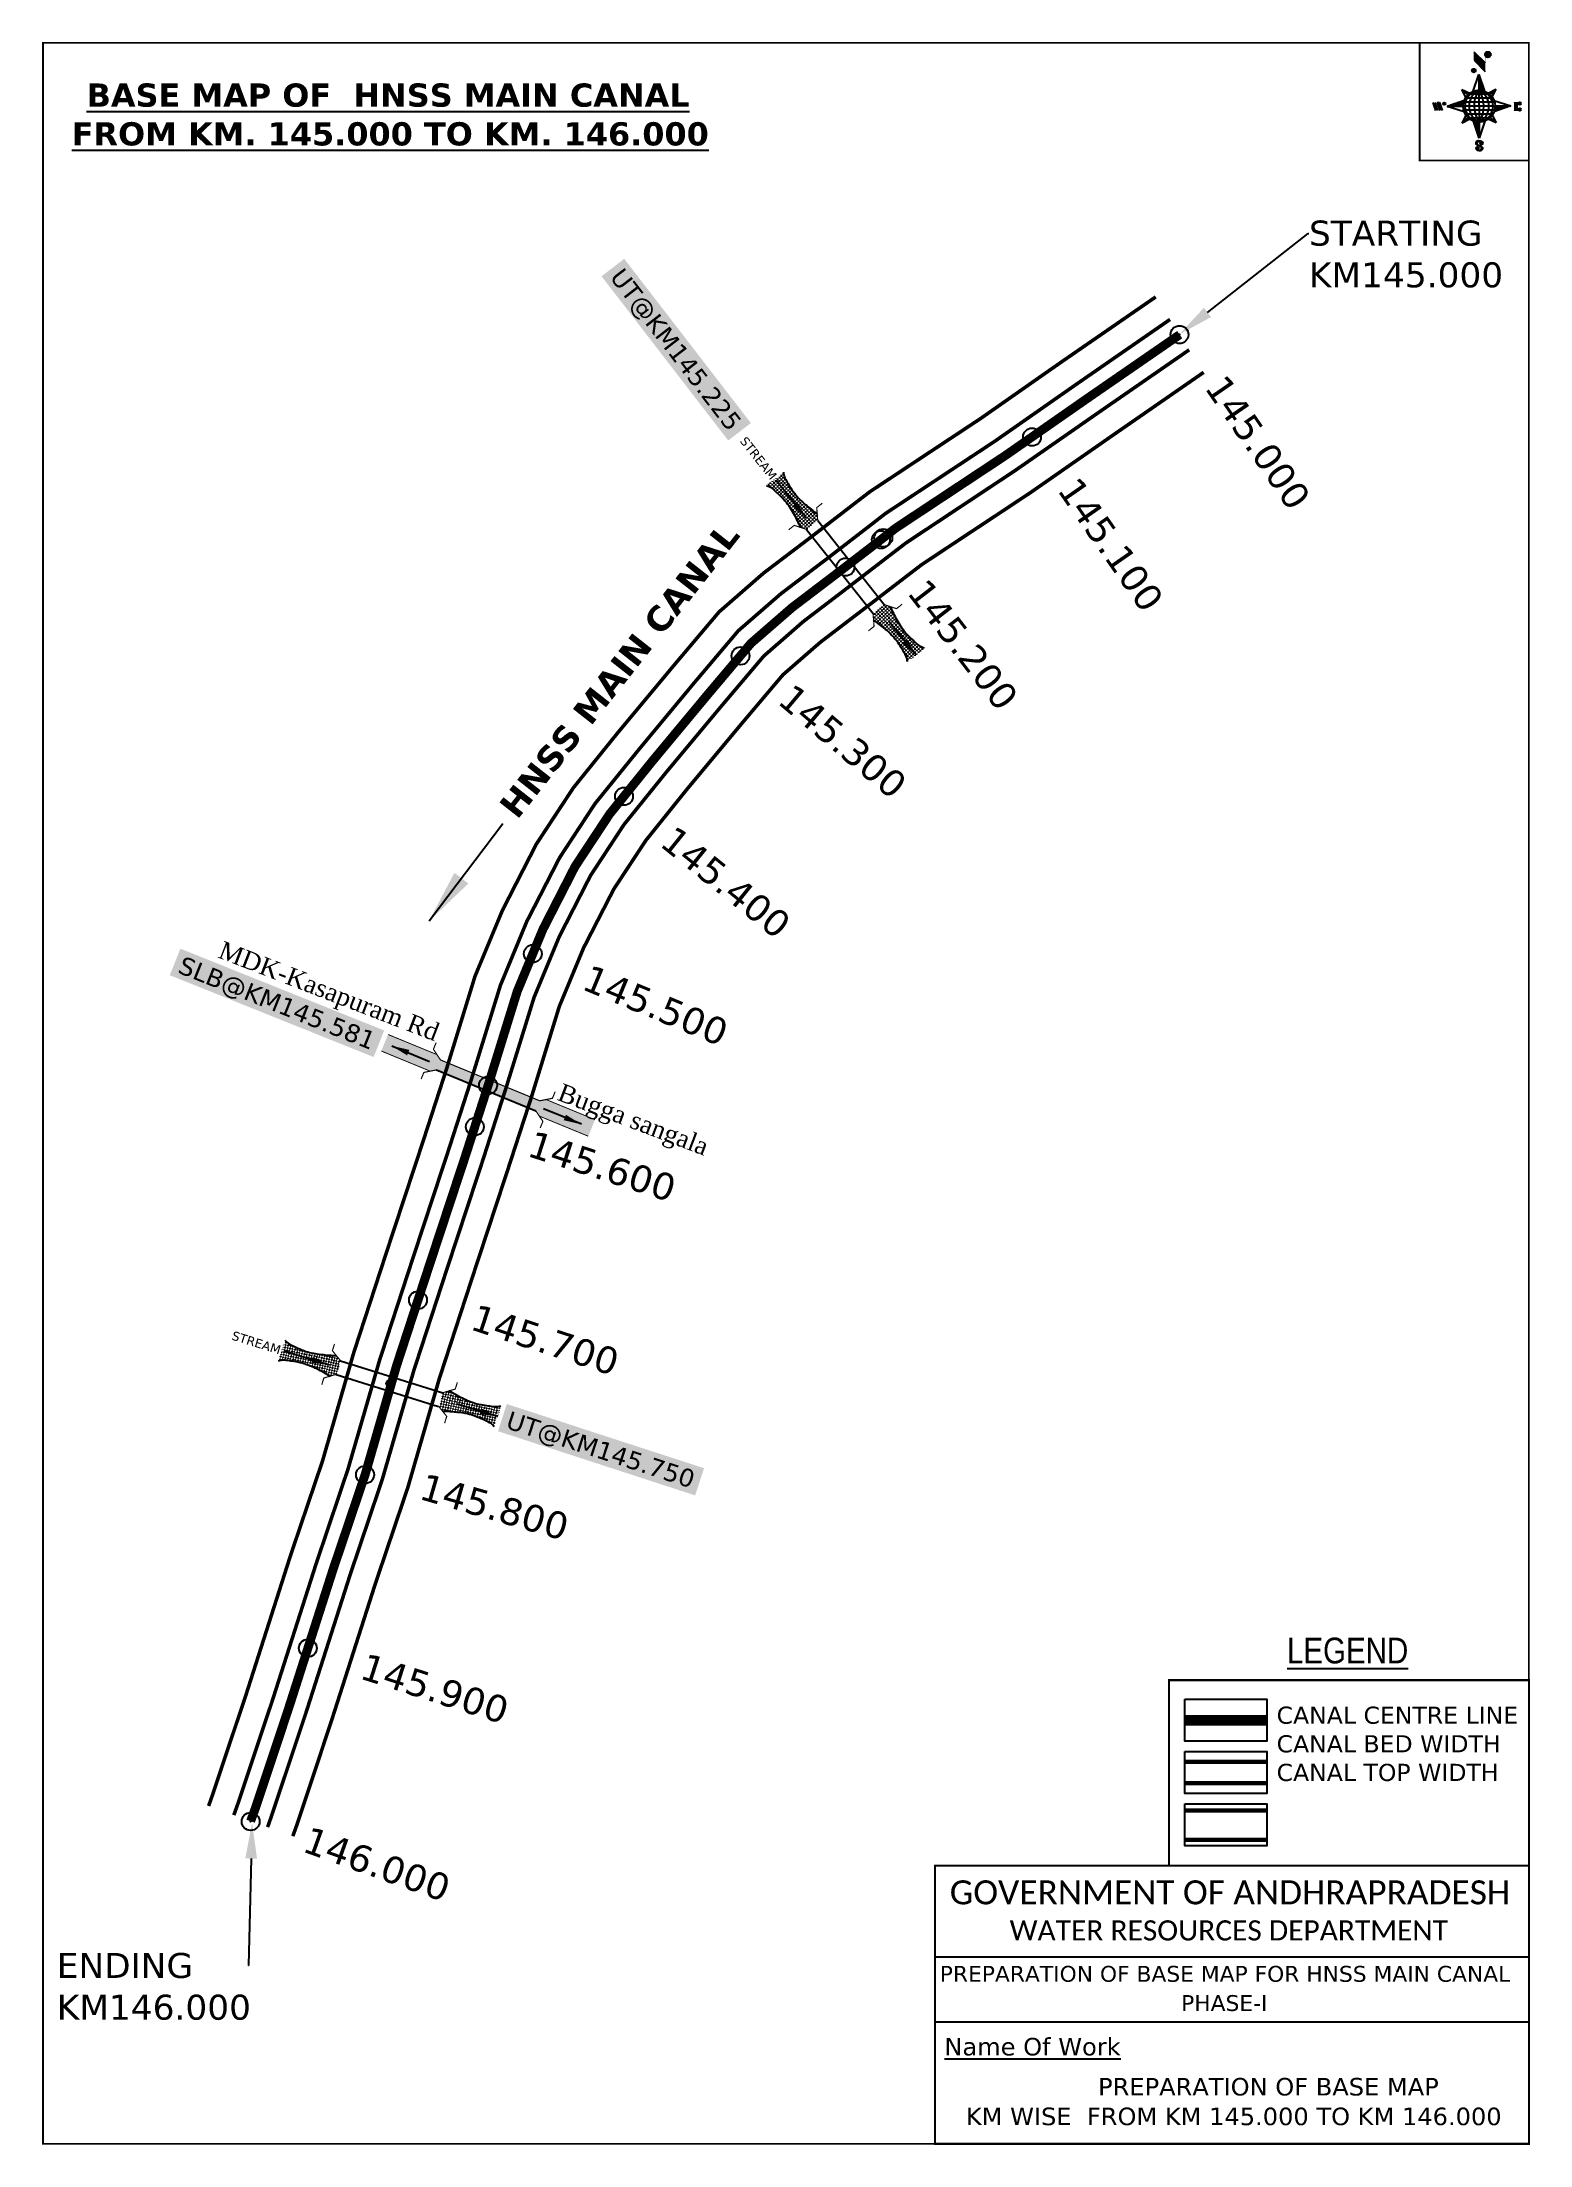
# Model space of a CAD drawing. Header units: inches. Extents: x 758829 to 759661, y 1682538 to 1683714.
import ezdxf
from ezdxf import colors
from ezdxf.entities.mleader import LeaderData, LeaderLine
from ezdxf.enums import TextEntityAlignment as Align
from ezdxf.math import Vec2, Vec3

# ---------------------------------------------------------------- set-up
doc = ezdxf.new("R2010")
doc.units = ezdxf.units.IN
doc.header["$MEASUREMENT"] = 0
doc.header["$PDMODE"] = 32
doc.header["$PDSIZE"] = 10
doc.linetypes.add('ACAD_ISO02W100', pattern=[15, 12, -3])
doc.linetypes.add('HIDDEN2', pattern=[0.1875, 0.125, -0.0625])
for name, color, linetype in [('AQUADUCT', 1, 'Continuous'), ('bord', 1, 'Continuous'), ('CANAL1', 1, 'Continuous'), ('CSMark', 72, 'Continuous'), ('DCBMS', 232, 'Continuous'), ('PAGE', 7, 'Continuous'), ('STRUCTURE', 5, 'Continuous'), ('TEXT', 7, 'Continuous')]:
    doc.layers.add(name, color=color, linetype=linetype)
doc.styles.add('ARIALN', font='ARIALN_1.TTF')
doc.styles.get("Standard").update_dxf_attribs({"font": 'verdana_0.ttf'})
doc.styles.add('style1', font='romantic_0.ttf')
doc.dimstyles.get("Standard").update_dxf_attribs({"dimtxt": 0.18, "dimasz": 0.18, "dimexe": 0.18, "dimexo": 0.0625, "dimgap": 0.09, "dimtad": 0, "dimtih": 1, "dimtoh": 1, "dimdec": 4, "dimzin": 0, "dimdsep": 46, "dimtxsty": 'Standard', "dimcen": 0.09, "dimadec": 0, "dimazin": 0, "dimtfac": 1, "dimtdec": 4, "dimtofl": 0, "dimtmove": 0, "dimatfit": 3, "dimfxl": 0, "dimtolj": 1, "dimtzin": 0, "dimarcsym": 0})
pattern_1 = [(267.297113149, (-8720374.938, 50637915.138), (10.5367255337, -0.497431438), [])]
pattern_2 = [(357.297113149, (-8720374.938, 50637915.138), (0.497431438, 10.5367255337), [])]

# ---------------------------------------------------------------- blocks, each defined once
blk = doc.blocks.new('*X16')
at = {"color": 0, "linetype": 'Continuous'}
for p, q in [((6321.6, 240.5), (6322.3, 241.2)), ((6321.6, 240.3), (6322.3, 241)), ((6321.6, 240.1), (6322.3, 240.8)), ((6321.6, 239.9), (6322.4, 240.7)), ((6321.6, 239.8), (6322.4, 240.6)), ((6321.6, 239.6), (6322.5, 240.5)), ((6321.6, 239.4), (6322.5, 240.3)), ((6321.6, 239.2), (6322.6, 240.2)), ((6321.7, 239.1), (6322.6, 240.1)), ((6321.8, 240.8), (6322.4, 241.4)), ((6321.8, 239), (6322.7, 240)), ((6321.8, 239), (6322.8, 239.9)), ((6321.9, 238.9), (6322.9, 239.8)), ((6322, 238.8), (6323, 239.7)), ((6322.1, 241.3), (6322.4, 241.6)), ((6322.1, 238.7), (6323.1, 239.6)), ((6322.2, 238.6), (6323.1, 239.6)), ((6322.3, 238.5), (6323.2, 239.5)), ((6322.4, 238.5), (6323.3, 239.4)), ((6322.5, 238.4), (6323.4, 239.3)), ((6322.7, 238.4), (6323.6, 239.3)), ((6322.8, 238.3), (6323.7, 239.2)), ((6322.9, 238.3), (6323.8, 239.1)), ((6323.1, 238.2), (6323.9, 239.1)), ((6323.2, 238.2), (6324, 239)), ((6323.3, 238.2), (6324.2, 239)), ((6323.5, 238.1), (6324.3, 238.9)), ((6323.7, 238.1), (6324.4, 238.9)), ((6323.8, 238.1), (6324.6, 238.8)), ((6324.1, 238.2), (6324.7, 238.8)), ((6324.3, 238.3), (6324.9, 238.8)), ((6324.6, 238.3), (6325.1, 238.8)), ((6324.8, 238.4), (6325.2, 238.8)), ((6325.1, 238.5), (6325.4, 238.8)), ((6325.4, 238.6), (6325.6, 238.8))]:
    blk.add_line(p, q, dxfattribs=at)
blk = doc.blocks.new('*X15')
at = {"color": 0, "linetype": 'Continuous'}
for p, q in [((6324.4, 240.3), (6324.5, 240.4)), ((6324.6, 240.3), (6324.8, 240.5)), ((6324.7, 240.2), (6325, 240.5)), ((6324.8, 240.2), (6325.2, 240.6)), ((6325, 240.1), (6325.5, 240.6)), ((6325.1, 240.1), (6325.6, 240.6)), ((6325.2, 240), (6325.8, 240.6)), ((6325.3, 240), (6326, 240.6)), ((6325.4, 239.9), (6326.1, 240.6)), ((6325.5, 239.8), (6326.2, 240.5)), ((6325.6, 239.8), (6326.3, 240.5)), ((6325.7, 239.7), (6326.5, 240.4)), ((6325.9, 239.6), (6326.6, 240.3)), ((6326, 239.5), (6326.7, 240.3)), ((6326, 239.4), (6326.8, 240.2)), ((6326.1, 239.3), (6327, 240.2)), ((6326.2, 239.3), (6327.1, 240.1)), ((6326.3, 239.2), (6327.1, 240)), ((6326.4, 239.1), (6327.2, 239.9)), ((6326.5, 239), (6327.3, 239.8)), ((6326.5, 238.9), (6327.4, 239.7)), ((6326.6, 238.8), (6327.5, 239.6)), ((6326.7, 238.7), (6327.5, 239.5)), ((6326.8, 238.6), (6327.6, 239.4)), ((6326.8, 238.5), (6327.7, 239.3)), ((6326.8, 236.5), (6327.4, 237)), ((6326.9, 238.3), (6327.8, 239.2)), ((6326.9, 238.2), (6327.9, 239.1)), ((6326.9, 236.8), (6327.6, 237.4)), ((6327, 238.1), (6327.8, 239)), ((6327, 237.9), (6327.8, 238.8)), ((6327, 237.8), (6327.8, 238.6)), ((6327, 237.6), (6327.8, 238.4)), ((6327, 237.4), (6327.8, 238.2)), ((6327, 237.3), (6327.8, 238)), ((6327, 237.1), (6327.8, 237.9))]:
    blk.add_line(p, q, dxfattribs=at)
blk = doc.blocks.new('H')
at = {"layer": 'bord', "extrusion": (0.000427885, 0.004792, 0.999988)}
h = blk.add_hatch(dxfattribs=at)
h.set_pattern_fill('LINE', color=8, scale=84.387686, angle=-2.7029, style=0)
h.set_pattern_definition(pattern_2)
h.paths.add_polyline_path([(-492, 786, -0.090992), (-448, 775), (-486, 912)])
h = blk.add_hatch(dxfattribs=at)
h.set_pattern_fill('LINE', color=8, scale=84.387686, angle=-92.7029, style=0)
h.set_pattern_definition(pattern_1)
h.paths.add_polyline_path([(-625, 665, -0.090992), (-615, 710), (-751, 671)])
h = blk.add_hatch(dxfattribs=at)
h.set_pattern_fill('LINE', color=8, scale=84.387686, angle=-2.7029, style=0)
h.set_pattern_definition(pattern_2)
h.paths.add_polyline_path([(-504, 533, -0.090992), (-549, 543), (-510, 406)])
h = blk.add_hatch(dxfattribs=at)
h.set_pattern_fill('LINE', color=8, scale=84.387686, angle=-92.7029, style=0)
h.set_pattern_definition(pattern_1)
h.paths.add_polyline_path([(-246, 647), (-372, 653, -0.090992), (-382, 609)])
for p, q in [((-519, 1020, -1217), (-435, 927, -1216)), ((-516, 1087, -1217), (-432, 994, -1217)), ((-538, 774, -1216), (-487, 906, -1216)), ((-487, 906, -1216), (-493, 780, -1216)), ((-487, 906, -1216), (-448, 769, -1216)), ((-865, 701, -1215), (-847, 638, -1215)), ((-847, 700, -1215), (-829, 637, -1215)), ((-829, 699, -1215), (-811, 636, -1215)), ((-829, 699, -1215), (-811, 698, -1215)), ((-811, 698, -1215), (-794, 635, -1215)), ((-752, 665, -1215), (-615, 704, -1215)), ((-627, 794, -1216), (-567, 760, -1216)), ((-627, 794, -1216), (-584, 747, -1215)), ((-599, 731, -1215), (-627, 794, -1216)), ((-421, 753, -1216), (-359, 781, -1216)), ((-359, 781, -1216), (-405, 739, -1216)), ((-359, 781, -1216), (-392, 721, -1215)), ((-379, 693, -1215), (-246, 641, -1215)), ((-213, 669, -1215), (-217, 601, -1215)), ((-752, 665, -1215), (-625, 659, -1215)), ((-619, 614, -1215), (-752, 665, -1215)), ((-639, 526, -1214), (-606, 585, -1215)), ((-639, 526, -1214), (-593, 568, -1215)), ((-577, 553, -1215), (-639, 526, -1214)), ((-511, 400, -1214), (-549, 537, -1214)), ((-460, 533, -1215), (-511, 400, -1214)), ((-505, 527, -1214), (-511, 400, -1214)), ((-371, 513, -1214), (-431, 546, -1215)), ((-371, 513, -1214), (-414, 560, -1215)), ((-399, 576, -1215), (-371, 513, -1214)), ((-246, 641, -1215), (-383, 603, -1215)), ((-373, 647, -1215), (-246, 641, -1215)), ((-197, 600, -1215), (-194, 668, -1215))]:
    blk.add_line(p, q, dxfattribs=at)
at = {"layer": 'bord', "color": 8, "linetype": 'ByBlock', "extrusion": (0.000427885, 0.004792, 0.999988)}
for p, q in [((-375, 679, -1215), (-620, 691, -1215)), ((-386, 711, -1215), (-605, 722, -1215)), ((-411, 744, -1216), (-578, 752, -1216)), ((-493, 780, -1216), (-505, 527, -1214)), ((-373, 647, -1215), (-625, 659, -1215)), ((-378, 616, -1215), (-623, 628, -1215)), ((-392, 585, -1215), (-611, 595, -1215)), ((-420, 555, -1215), (-587, 562, -1215))]:
    blk.add_line(p, q, dxfattribs=at)
at = {"layer": 'bord', "extrusion": (0.000427885, 0.004792, 0.999988), "elevation": -1212}
for points, const_width in [([(-522, 960), (-516, 1093)], 1.61), ([(-434, 933), (-428, 1066)], 1.61), ([(-870, 707), (-846, 706)], 0.642), ([(-829, 643), (-821, 678)], 0.642), ([(-793, 641), (-782, 694)], 0.642), ([(-223, 676), (-174, 673)], 0.706), ([(-829, 643), (-855, 644)], 0.642), ([(-811, 642), (-784, 641)], 0.642), ([(-177, 605), (-226, 607)], 0.706), ([(-195, 645), (-185, 644)], 0.706)]:
    blk.add_lwpolyline(points, dxfattribs=dict(at, const_width=const_width))
for points, const_width in [([(-414, 1073, 1), (-398, 1058, 1)], 22.3), ([(-530, 950, 1), (-520, 939, 1)], 14.8), ([(-776, 697, 1), (-769, 690, 1)], 8.9), ([(-180, 618, 1), (-173, 611, 1)], 9.79), ([(-178, 667, 1), (-171, 660, 1)], 9.79), ([(-490, 362, 1), (-498, 369, 1)], 11.1), ([(-525, 322, 1), (-533, 329, 1)], 11.1)]:
    blk.add_lwpolyline(points, format="xyb", close=True, dxfattribs=dict(at, const_width=const_width))
for points in [[(-537, 317), (-531, 310), (-520, 307), (-505, 307), (-494, 310), (-486, 318), (-487, 326), (-491, 333), (-494, 336), (-503, 341), (-522, 347), (-530, 352), (-534, 355), (-537, 363), (-537, 373), (-530, 381), (-520, 384), (-504, 384), (-493, 380), (-487, 373)], [(-522, 348), (-526, 354), (-528, 361), (-528, 371), (-526, 375), (-521, 381), (-515, 384)], [(-505, 307), (-499, 312), (-497, 319), (-497, 327), (-501, 335), (-509, 343)]]:
    blk.add_lwpolyline(points, dxfattribs=at)
at = {"layer": 'bord', "extrusion": (0.000427885, 0.004792, 0.999988)}
for centre, radius in [((-406, 1065, -1212), 22.3), ((-525, 944, -1212), 14.8), ((-773, 694, -1212), 8.9), ((-498, 659, -1212), 127), ((-177, 615, -1212), 9.79), ((-174, 663, -1212), 9.79), ((-494, 365, -1212), 11.1), ((-529, 325, -1212), 11.1)]:
    blk.add_circle(centre, radius, dxfattribs=at)
at = {"layer": 'bord', "color": 8, "linetype": 'ByBlock', "extrusion": (0.000427885, 0.004792, 0.999988)}
for centre, radius, start, end in [((-482, 658, -1212), 128, 94.9254, 259.6691), ((-437, 656, -1212), 141, 113.2864, 241.308), ((-316, 651, -1212), 222, 142.5892, 212.0053), ((-560, 662, -1212), 141, 293.2864, 61.308), ((-681, 668, -1212), 222, 322.5892, 32.0053), ((-515, 660, -1212), 128, 274.9254, 79.6691)]:
    blk.add_arc(centre, radius, start, end, dxfattribs=at)
at = {"layer": 'bord', "extrusion": (0.000427885, 0.004792, 0.999988)}
for points in [[(-516, 1093, -1212), (-431, 1000, -1212), (-519, 1026, -1212), (-434, 933, -1212)], [(-864, 707, -1212), (-846, 706, -1212), (-846, 644, -1212), (-829, 643, -1212)], [(-829, 705, -1212), (-811, 704, -1212), (-811, 642, -1212), (-793, 641, -1212)], [(-193, 674, -1212), (-197, 606, -1212), (-213, 675, -1212), (-216, 607, -1212)]]:
    blk.add_solid(points, dxfattribs=at)
at = {"layer": 'bord', "extrusion": (0.000427885, 0.004792, 0.999988), "xscale": 7.977342409717546, "yscale": 7.977342408231451, "zscale": 7.977342408476333, "rotation": 138.0840426661453}
for name, p in [('*X15', (38301, -31929, -1212)), ('*X16', (38314, -31951, -1212))]:
    blk.add_blockref(name, p, dxfattribs=at)
blk = doc.blocks.new('SLB')
at = {"layer": 'STRUCTURE'}
h = blk.add_hatch(dxfattribs=at)
h.set_pattern_fill('DOTS', color=6, scale=20, angle=320.3722, style=0)
h.set_pattern_definition([(320.372247934, (-159.4327, -72.9564), (1.2786241598, 0.5641323054), [0, -1.25])])
h.paths.add_polyline_path([(769699.5, 1706871.1), (769699.5, 1706861.1), (769729.1, 1706861.1), (769732.1, 1706863.1), (769792.1, 1706863.1), (769795.1, 1706861.1), (769824.7, 1706861.1), (769824.7, 1706871.1), (769795.1, 1706871.1), (769792.1, 1706869.1), (769732.1, 1706869.1), (769729.1, 1706871.1)])
at = {"layer": 'STRUCTURE', "color": 6, "linetype": 'ACAD_ISO02W100', "ltscale": 0.5, "const_width": 0.5}
for points in [[(769699.5, 1706871.1), (769729.1, 1706871.1)], [(769795.1, 1706871.1), (769824.7, 1706871.1)], [(769699.5, 1706861.1), (769729.1, 1706861.1)], [(769795.1, 1706861.1), (769824.7, 1706861.1)]]:
    blk.add_lwpolyline(points, dxfattribs=at)
at = {"layer": 'STRUCTURE', "color": 6, "const_width": 0.628}
for points in [[(769726.1, 1706877.1), (769726.1, 1706873.1), (769732.1, 1706869.1), (769792.1, 1706869.1), (769798.1, 1706873.1), (769798.1, 1706877.1)], [(769726.1, 1706855.1), (769726.1, 1706859.1), (769732.1, 1706863.1), (769792.1, 1706863.1), (769798.1, 1706859.1), (769798.1, 1706855.1)]]:
    blk.add_lwpolyline(points, dxfattribs=at)
at = {"layer": 'STRUCTURE', "color": 6}
blk.add_lwpolyline([(769732.1, 1706863.1), (769792.1, 1706863.1)], dxfattribs=at)
blk.add_lwpolyline([(769732.1, 1706863.1), (769792.1, 1706863.1)], dxfattribs=at)
at = {"layer": 'STRUCTURE', "color": 0}
blk.add_circle((769762.1, 1706866.1), 1.24, dxfattribs=at)
for points in [[(769703.8, 1706866), (769726.7, 1706866)], [(769818.6, 1706865.8), (769795.7, 1706865.8)]]:
    blk.add_leader(points, dimstyle='Standard', override={"dimasz": 10, "dimgap": 0.09, "dimtad": 0}, dxfattribs=at)
blk = doc.blocks.new('UT')
at = {"layer": 'STRUCTURE'}
h = blk.add_hatch(dxfattribs=at)
h.set_pattern_fill('DASH', color=150, scale=8, angle=-39.6278, style=0)
h.set_pattern_definition([(320.372247933, (-4370.464, -6260.8811), (1.40800153113, 0.132407282), [1, -1])])
h.paths.add_polyline_path([(765163, 1700681.9), (765165.6, 1700680.6), (765167.2, 1700680.3), (765169.1, 1700680), (765172.4, 1700679.6), (765176.4, 1700679.3), (765179.5, 1700679.5), (765183.1, 1700679.9), (765187.7, 1700680.9), (765188.9, 1700681.2), (765193.1, 1700682.2), (765196.1, 1700680.2), (765196.1, 1700672.2), (765193.1, 1700670.2), (765190.5, 1700670.8), (765188.1, 1700671.3), (765185.5, 1700671.8), (765183.6, 1700672.1), (765181, 1700672.5), (765180.3, 1700672.5), (765178.5, 1700672.6), (765176.7, 1700672.6), (765174.6, 1700672.5), (765172.5, 1700672.3), (765170.4, 1700672), (765168.5, 1700671.7), (765166.1, 1700671.2), (765165, 1700670.8), (765163, 1700669.7)])
h.paths.add_polyline_path([(765259.1, 1700682.2), (765256.1, 1700680.2), (765256.1, 1700672.2), (765259.1, 1700670.2), (765261.9, 1700671), (765264.4, 1700671.6), (765266.4, 1700672), (765269.1, 1700672.5), (765272.7, 1700673), (765276.1, 1700673.1), (765278.6, 1700672.9), (765281.2, 1700672.7), (765283.9, 1700672.3), (765286.4, 1700671.9), (765288, 1700671.3), (765289.2, 1700670.6), (765289.1, 1700682.7), (765287.6, 1700681.8), (765285.7, 1700681.2), (765283, 1700680.7), (765281.2, 1700680.4), (765276.7, 1700679.9), (765272.7, 1700679.9), (765268.7, 1700680.3), (765264.8, 1700681), (765261.2, 1700681.7)])
at = {"layer": 'STRUCTURE', "color": 150, "const_width": 0.628}
for points in [[(765190.1, 1700688.2), (765190.1, 1700684.2), (765196.1, 1700680.2), (765256.1, 1700680.2), (765262.1, 1700684.2), (765262.1, 1700688.2)], [(765190.1, 1700664.2), (765190.1, 1700668.2), (765196.1, 1700672.2), (765256.1, 1700672.2), (765262.1, 1700668.2), (765262.1, 1700664.2)]]:
    blk.add_lwpolyline(points, dxfattribs=at)
at = {"layer": 'STRUCTURE', "color": 150}
for points in [[(765196.1, 1700680.2), (765256.1, 1700680.2)], [(765196.1, 1700672.2), (765256.1, 1700672.2)], [(765196.1, 1700672.2), (765256.1, 1700672.2)]]:
    blk.add_lwpolyline(points, dxfattribs=at)
at = {"layer": 'STRUCTURE', "color": 0}
blk.add_circle((765226.1, 1700676.2), 1.89, dxfattribs=at)
at = {"layer": 'STRUCTURE', "color": 150}
for points in [[(765163, 1700681.9), (765164.4, 1700681.1), (765167.9, 1700680.2), (765171.2, 1700679.8), (765176.1, 1700679.4), (765184.7, 1700680.3), (765193.1, 1700682.2)], [(765289.1, 1700682.7), (765287.8, 1700681.9), (765284.3, 1700680.9), (765280.9, 1700680.4), (765276.1, 1700679.8), (765267.4, 1700680.5), (765259.1, 1700682.2)], [(765163, 1700669.7), (765164.3, 1700670.6), (765167.8, 1700671.6), (765171.2, 1700672.1), (765176, 1700672.6), (765184.7, 1700672), (765193.1, 1700670.2)], [(765289.2, 1700670.6), (765287.8, 1700671.4), (765284.2, 1700672.3), (765280.9, 1700672.7), (765276.1, 1700673.1), (765267.4, 1700672.2), (765259.1, 1700670.2)]]:
    blk.add_spline(points, degree=3, dxfattribs=at)
at = {"layer": 'STRUCTURE', "color": 0}
blk.add_text('STREAM', height=5, dxfattribs=at).set_placement((765148.2, 1700675.8), align=Align.MIDDLE_CENTER)
for points in [[(765190.9, 1700676), (765164.2, 1700675.8)], [(765289.3, 1700676.7), (765265.4, 1700676.4)]]:
    blk.add_leader(points, dimstyle='Standard', override={"dimasz": 10, "dimgap": 0.09, "dimtad": 0}, dxfattribs=at)

msp = doc.modelspace()

# ---------------------------------------------------------------- linework, layer by layer
at = {"color": 3}
for p in [(759465.4, 1683550.7), (759382.9, 1683493.4), (759298.4, 1683436), (759299.7, 1683437), (759219.9, 1683371), (759154.7, 1683292.4), (759103.7, 1683204.4), (759071.3, 1683107.6), (759039.5, 1683010.6), (759009.9, 1682912.9), (758977.9, 1682815.9), (758945.9, 1682718.9)]:
    msp.add_point(p, dxfattribs=at)
at = {"layer": 'CANAL1', "color": 200, "const_width": 2}
for points in [[(759452.1, 1683571.8), (759399.2, 1683535.3), (759353.9, 1683503.6), (759292.2, 1683462.8), (759283.1, 1683455.8), (759259.9, 1683437.9), (759232.9, 1683417.4), (759207.9, 1683395.6), (759182.3, 1683365.3), (759151.4, 1683328.2), (759126.4, 1683297.2), (759105.7, 1683265.7), (759086.7, 1683228.6), (759071.4, 1683191.8), (759055.4, 1683139.7), (759042.4, 1683099.6), (759022.1, 1683038), (759003.6, 1682981.3), (758986.1, 1682920.6), (758968.2, 1682867.7), (758943.5, 1682790.4), (758924.9, 1682734.7), (758922.4, 1682727.6)], [(759478.9, 1683529.6), (759427.8, 1683494.2), (759382, 1683462.3), (759321.3, 1683422.1), (759313.6, 1683416.2), (759290.3, 1683398.3), (759264.5, 1683378.6), (759243.6, 1683360.4), (759220.6, 1683333.2), (759190.1, 1683296.6), (759166.9, 1683267.7), (759149, 1683240.5), (759132.1, 1683207.6), (759118.5, 1683174.8), (759103.1, 1683124.7), (759089.9, 1683084.1), (759069.6, 1683022.4), (759051.4, 1682966.6), (759033.8, 1682905.7), (759015.7, 1682852.1), (758991, 1682774.9), (758972.2, 1682718.3), (758969.5, 1682710.7)]]:
    msp.add_lwpolyline(points, dxfattribs=at)
at = {"layer": 'CANAL1', "color": 5, "const_width": 2}
for points in [[(759460.1, 1683559.2), (759407.8, 1683523), (759362.3, 1683491.2), (759300.9, 1683450.6), (759292.3, 1683443.9), (759269.1, 1683426), (759242.4, 1683405.7), (759218.6, 1683385), (759193.8, 1683355.7), (759163.1, 1683318.7), (759138.5, 1683288.3), (759118.7, 1683258.1), (759100.3, 1683222.3), (759085.6, 1683186.7), (759069.7, 1683135.2), (759056.7, 1683094.9), (759036.4, 1683033.3), (759018, 1682976.9), (759000.4, 1682916.2), (758982.5, 1682863), (758957.8, 1682785.8), (758939.1, 1682729.8), (758936.5, 1682722.5)], [(758955.4, 1682715.8), (758958, 1682723.2), (758976.8, 1682779.6), (759001.5, 1682856.8), (759019.5, 1682910.2), (759037.1, 1682971), (759055.4, 1683027.1), (759075.7, 1683088.7), (759088.7, 1683129.2), (759104.4, 1683179.9), (759118.5, 1683213.9), (759136, 1683248.1), (759154.7, 1683276.6), (759178.5, 1683306.1), (759209.1, 1683342.8), (759232.9, 1683370.9), (759255, 1683390.2), (759281.2, 1683410.2), (759304.5, 1683428.1), (759312.6, 1683434.3), (759373.5, 1683474.7), (759419.2, 1683506.5), (759470.8, 1683542.2)]]:
    msp.add_lwpolyline(points, dxfattribs=at)
at = {"layer": 'CANAL1', "color": 1, "linetype": 'HIDDEN2', "ltscale": 100, "const_width": 5}
msp.add_lwpolyline([(759465.5, 1683550.7), (759413.5, 1683514.8), (759367.9, 1683483), (759306.7, 1683442.5), (759298.4, 1683436), (759275.1, 1683418.1), (759248.7, 1683398), (759225.7, 1683378), (759201.4, 1683349.2), (759170.8, 1683312.4), (759146.6, 1683282.4), (759127.3, 1683253.1), (759109.4, 1683218.1), (759095, 1683183.3), (759079.2, 1683132.2), (759066.2, 1683091.8), (759045.9, 1683030.2), (759027.5, 1682973.9), (759010, 1682913.2), (758992, 1682859.9), (758967.3, 1682782.7), (758948.6, 1682726.5), (758945.9, 1682719.1)], dxfattribs=at)
at = {"layer": 'CANAL1', "color": 1, "linetype": 'HIDDEN2', "ltscale": 100, "const_width": 6, "elevation": -0.4}
msp.add_lwpolyline([(759514.3, 1682775.6), (759468.3, 1682775.6)], dxfattribs=at)
at = {"layer": 'CANAL1', "color": 5, "const_width": 2.4, "elevation": -0.4}
for points in [[(759514.3, 1682752.3), (759468.3, 1682752.3)], [(759514.3, 1682740.3), (759468.3, 1682740.3)]]:
    msp.add_lwpolyline(points, dxfattribs=at)
at = {"layer": 'CANAL1', "color": 200, "const_width": 2.4, "elevation": -0.4}
for points in [[(759514.3, 1682725.1), (759468.3, 1682725.1)], [(759514.3, 1682708.6), (759468.3, 1682708.6)]]:
    msp.add_lwpolyline(points, dxfattribs=at)
at = {"layer": 'PAGE', "const_width": 1}
msp.add_lwpolyline([(758829.8, 1683713.9), (758829.8, 1682538.6), (759660.8, 1682538.6), (759660.8, 1683713.9), (758829.8, 1683713.9)], dxfattribs=at)
at = {"layer": 'PAGE'}
for points, const_width in [([(759660.8, 1683713.9), (759599.7, 1683713.9), (759599.7, 1683648.1), (759660.8, 1683648.1)], 1), ([(759660.8, 1682694.2), (759459.5, 1682694.2), (759459.5, 1682798), (759660.8, 1682798)], 1.2), ([(759328.6, 1682694.2), (759660.8, 1682694.2), (759660.8, 1682538.6), (759328.6, 1682538.6)], 1.2)]:
    msp.add_lwpolyline(points, close=True, dxfattribs=dict(at, const_width=const_width))
at = {"layer": 'PAGE', "elevation": -0.4}
for points in [[(759468.3, 1682787.4), (759514.3, 1682787.4), (759514.3, 1682763.9), (759468.3, 1682763.9)], [(759468.3, 1682758.1), (759514.3, 1682758.1), (759514.3, 1682734.6), (759468.3, 1682734.6)], [(759468.3, 1682728.8), (759514.3, 1682728.8), (759514.3, 1682705.3), (759468.3, 1682705.3)]]:
    msp.add_lwpolyline(points, close=True, dxfattribs=at)
at = {"layer": 'PAGE'}
for points in [[(759328.6, 1682643.3), (759660.8, 1682643.3)], [(759328.6, 1682606.9), (759660.8, 1682606.9)]]:
    msp.add_lwpolyline(points, dxfattribs=at)
at = {"layer": 'STRUCTURE', "color": 0}
for p in [(759278.6, 1683420.7), (759078.7, 1683130.7)]:
    msp.add_point(p, dxfattribs=at)

# ---------------------------------------------------------------- block references
at = {"layer": 'AQUADUCT', "color": 1, "xscale": 0.0703495379661093, "yscale": 0.07034953800030053, "zscale": 0.07034953795990817, "rotation": 3.078330607406165}
msp.add_blockref('H', (759670.4, 1683634.5, 85.4), dxfattribs=at)
at = {"layer": 'STRUCTURE', "color": 0}
for name, p, rotation in [('UT', (-1049593.9, 1229712.6), 308.3062087355739), ('SLB', (-602547.6, 397868.4), 337.6218598025657), ('UT', (-478768.1, 288065.3), 342.6406550345694)]:
    msp.add_blockref(name, p, dxfattribs=dict(at, rotation=rotation))

# ---------------------------------------------------------------- texts
at = {"layer": 'CANAL1', "insert": (759083.4, 1683286.9), "char_height": 14, "width": 205.129, "attachment_point": 1, "rotation": 51.8498}
msp.add_mtext('\\pi0.96322;{\\fVerdana|b1|i0|c0|p34;HNSS MAIN CANAL}', dxfattribs=at)
at = {"layer": 'CSMark', "color": 1}
for s, rotation, p in [('145.000', 304.6577, (759485.1, 1683525.4)), ('145.100', 304.886, (759402.7, 1683468.2)), ('145.200', 307.6301, (759318.4, 1683411)), ('145.300', 319.7829, (759244.6, 1683350.7)), ('145.400', 321.1214, (759178.6, 1683271.1)), ('145.500', 337.4898, (759133.1, 1683191.8)), ('145.600', 342.1002, (759102, 1683098.6)), ('145.700', 341.9343, (759070.2, 1683001.6)), ('145.800', 343.8668, (759041.4, 1682906.8)), ('145.900', 342.2628, (759008.4, 1682806.3)), ('146.000', 340.3138, (758976.5, 1682709.5))]:
    msp.add_text(s, height=15, rotation=rotation, dxfattribs=at).set_placement(p, align=Align.MIDDLE_LEFT)
at = {"layer": 'PAGE', "extrusion": (0.000201441, 0.004807, 0.999988), "style": 'ARIALN'}
msp.add_text('%%ULEGEND', height=14.4, rotation=359.9999, dxfattribs=at).set_placement((759559.4, 1682794.4, 8242), align=Align.MIDDLE)
at = {"layer": 'PAGE', "extrusion": (0.000201441, 0.004807, 0.999988)}
for s, height, p in [('PREPARATION OF BASE MAP FOR HNSS MAIN CANAL', 8.878, (759331.3, 1682609.1, 8241.1)), ('%%UName Of Work', 9.822, (759333.9, 1682567.9, 8239.7))]:
    msp.add_text(s, height=height, rotation=359.9999, dxfattribs=at).set_placement(p)
for s, height, p in [('PHASE-I', 8.88, (759490.4, 1682597.2, 8241)), ('PREPARATION OF BASE MAP', 9.822, (759515.1, 1682550.4, 8239.8)), ('KM WISE  FROM KM 145.000 TO KM 146.000', 9.822, (759495.7, 1682533.8, 8239.8))]:
    msp.add_text(s, height=height, rotation=359.9999, dxfattribs=at).set_placement(p, align=Align.MIDDLE_CENTER)
at = {"layer": 'PAGE', "extrusion": (0.000201441, 0.004807, 0.999988), "attachment_point": 1, "text_direction": (1, -1e-06, -0.000201)}
for s, insert, char_height, width in [('CANAL CENTRE LINE CANAL BED WIDTH {\\H2.3741x; }CANAL TOP WIDTH{\\H1.9188x; }', (759519.7, 1682783.2, -0.4), 9.6, 168.926), ('\\pi3.5885;{\\fCalibri|b0|i0|c0|p34;\\H1.3333x;GOVERNMENT OF ANDHRAPRADESH\\P\\pi37.073;\\H0.83998x;WATER RESOURCES DEPARTMENT}', (759333.3, 1682686, -1.3), 10.059, 321.276)]:
    msp.add_mtext(s, dxfattribs=dict(at, insert=insert, char_height=char_height, width=width))
at = {"layer": 'STRUCTURE', "color": 0, "style": 'style1'}
msp.add_text('MDK-Kasapuram Rd', height=10, rotation=338.8548, dxfattribs=at).set_placement((759050.6, 1683160), align=Align.MIDDLE_RIGHT)
msp.add_text('Bugga sangala', height=10, rotation=339.1901, dxfattribs=at).set_placement((759118.6, 1683127.4), align=Align.MIDDLE_LEFT)
at = {"layer": 'STRUCTURE', "color": 5, "char_height": 10, "attachment_point": 1, "bg_fill": 1, "box_fill_scale": 1.3, "bg_fill_color": 7, "bg_fill_true_color": 16777215, "bg_fill_transparency": 4390977}
for s, insert, width, rotation in [('UT@KM145.225', (759154.3, 1683588.9), 110.013, 307.6301), ('SLB@KM145.581', (758908.3, 1683203.3), 116.829, 338.1271), ('UT@KM145.750', (759091.1, 1682948.7), 110.013, 341.9646)]:
    msp.add_mtext(s, dxfattribs=dict(at, insert=insert, width=width, rotation=rotation))
at = {"layer": 'TEXT', "color": 1, "insert": (758832.4, 1683691.2), "char_height": 13, "width": 379.826, "attachment_point": 1}
msp.add_mtext('\\pi21.755;{\\fVerdana|b1|i0|c0|p34;\\LBASE MAP OF  HNSS MAIN CANAL \\P\\pi13.452;FROM KM. 145.000 TO KM. 146.000}', dxfattribs=at)

# ---------------------------------------------------------------- leaders
at = {"layer": 'CANAL1'}
msp.add_leader([(759045.7, 1683222.7), (759086.9, 1683277.2)], dimstyle='Standard', override={"dimasz": 30, "dimgap": 0.09, "dimtad": 0}, dxfattribs=at)
at = {"layer": 'DCBMS', "color": 5}
ml = msp.add_multileader_mtext('Standard', dxfattribs=at)
ml.set_content('STARTING\\PKM145.000', color=5)
ml.set_leader_properties()
ml.build(insert=Vec2(0, 0))
ml.multileader.update_dxf_attribs({"dogleg_length": 0.36, "arrow_head_size": 20})
ctx = ml.context
ctx.base_point, ctx.char_height, ctx.arrow_head_size, ctx.landing_gap_size, ctx.plane_origin = Vec3(759537.7, 1683607.3), 14, 20, 0.09, Vec3(759684.7, 1683671.6)
notes = []
notes.append((ctx, [(1, (1, 1, 0), (759537.4, 1683607.3), (1, 0), 0.36, [(0, [(759465.3, 1683550.8)], 0, [])])]))
ctx.mtext.insert, ctx.mtext.flow_direction = Vec3(759537.8, 1683614.5), 5
ml = msp.add_multileader_mtext('Standard', dxfattribs=at)
ml.set_content('ENDING \\PKM146.000', color=5)
ml.set_leader_properties()
ml.build(insert=Vec2(0, 0))
ml.multileader.update_dxf_attribs({"dogleg_length": 0.36, "arrow_head_size": 20})
ctx = ml.context
ctx.base_point, ctx.char_height, ctx.arrow_head_size, ctx.landing_gap_size, ctx.plane_origin = Vec3(758837.5, 1682638.3), 14, 20, 0.09, Vec3(758980.8, 1682560)
notes.append((ctx, [(0, (1, 1, 0), (758944.8, 1682638.3), (-1, 0), 0.36, [(0, [(758946.7, 1682718.2)], 0, [])])]))
ctx.mtext.insert, ctx.mtext.width, ctx.mtext.flow_direction = Vec3(758837.5, 1682645.4), 108.896, 5
for ctx, leaders in notes:
    for number, flags, end, landing, length, lines in leaders:
        leader = LeaderData()
        leader.index, (leader.has_last_leader_line, leader.has_dogleg_vector, leader.attachment_direction) = number, flags
        leader.last_leader_point, leader.dogleg_vector, leader.dogleg_length = Vec3(end), Vec3(landing), length
        for number, points, colour, breaks in lines:
            line = LeaderLine()
            line.index, line.vertices, line.color, line.breaks = number, Vec3.list(points), colors.encode_raw_color(colour), breaks
            leader.lines.append(line)
        ctx.leaders.append(leader)

doc.saveas('drawing.dxf')
